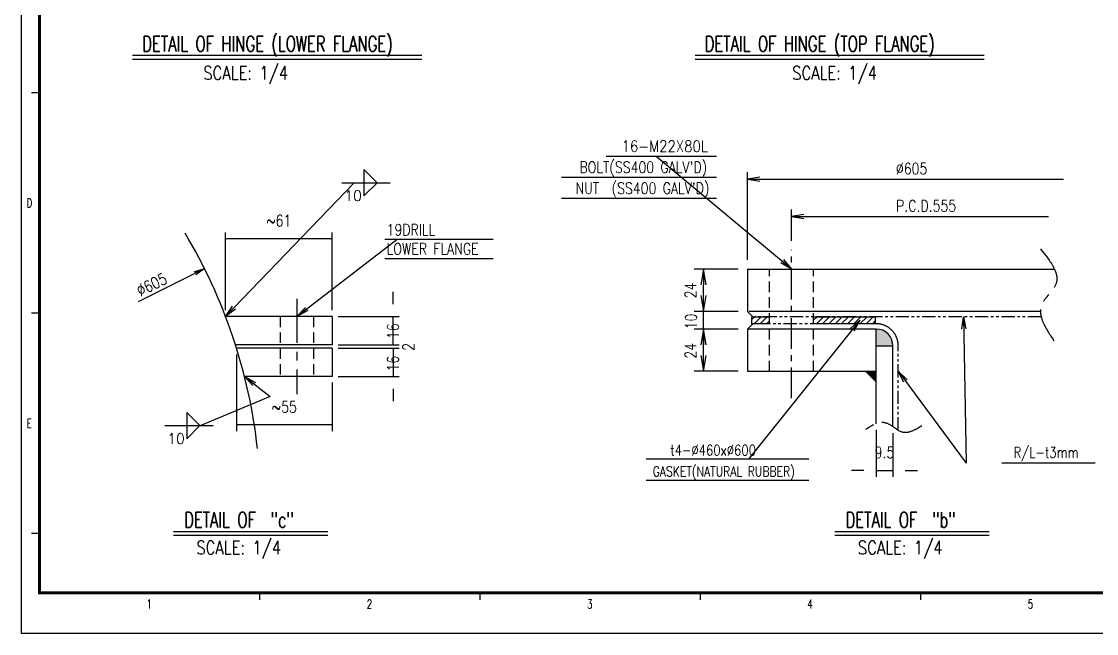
# Model space of a CAD drawing. Extents: x 0 to 36769, y -42 to 11490.
# Drawn here: x 32886 to 35326, y -42 to 1348 of the extents above; entities that cross this region are included whole.
import ezdxf

# ---------------------------------------------------------------- set-up
doc = ezdxf.new("R2010")
doc.units = 0
doc.header["$LTSCALE"] = 160
doc.header["$MEASUREMENT"] = 0
for name, pattern in [('CENTER', [2, 1.25, -0.25, 0.25, -0.25]), ('DASHED', [0.75, 0.5, -0.25]), ('PHANTOM2', [1.25, 0.625, -0.125, 0.125, -0.125, 0.125, -0.125])]:
    doc.linetypes.add(name, pattern=pattern)
doc.layers.get('0').update_dxf_attribs({"linetype": 'CONTINUOUS'})
doc.layers.get('DEFPOINTS').update_dxf_attribs({"linetype": 'CONTINUOUS'})
for name, color, linetype in [('DIM', 7, 'CONTINUOUS'), ('T-F', 7, 'CONTINUOUS'), ('TEXT', 7, 'CONTINUOUS'), ('ZL', 5, 'CONTINUOUS'), ('機器', 3, 'CONTINUOUS')]:
    doc.layers.add(name, color=color, linetype=linetype)
doc.styles.add('CHINA', font='ROMANS', dxfattribs={"bigfont": 'LSP'})
doc.styles.add('DIM', font='ROMANS', dxfattribs={"width": 0.7, "bigfont": 'EXTFONT.shx'})
doc.styles.add('NMS', font='romans.shx', dxfattribs={"width": 0.7, "bigfont": 'EXTFONT.shx'})
doc.styles.add('NMS2', font='romans.shx', dxfattribs={"width": 0.7})
doc.styles.add('ROMANSEXTFONT', font='romans.shx', dxfattribs={"width": 0.8, "bigfont": 'extfont.shx'})
doc.styles.get("Standard").update_dxf_attribs({"font": 'ROMANS.shx', "bigfont": 'EXTFONT.shx'})
doc.dimstyles.get("Standard").update_dxf_attribs({"dimscale": 20, "dimtxt": 2.8, "dimasz": 2.5, "dimexe": 1, "dimexo": 2.5, "dimgap": 0.8, "dimtad": 1, "dimdec": 0, "dimrnd": 0.5, "dimzin": 9, "dimdsep": 46, "dimtxsty": 'ROMANSEXTFONT', "dimblk": 'OPEN', "dimcen": -0.6, "dimclrd": 256, "dimclre": 256, "dimclrt": 2, "dimadec": 0, "dimazin": 0, "dimtfac": 1, "dimtdec": 0, "dimtmove": 1, "dimatfit": 3, "dimldrblk": 'OPEN', "dimfxl": 0, "dimtvp": 1, "dimtolj": 1, "dimtzin": 9, "dimarcsym": 0})

# ---------------------------------------------------------------- blocks, each defined once
blk = doc.blocks.new('*D183')
at = {"color": 0, "linetype": 'ByBlock'}
for p, q in [((34825.8, 420.5), (34825.8, 314.3)), ((34863.8, 413.5), (34863.8, 314.3)), ((34797.8, 328.3), (34769.8, 328.3)), ((34825.8, 328.3), (34863.8, 328.3)), ((34891.8, 328.3), (34919.8, 328.3))]:
    blk.add_line(p, q, dxfattribs=at)
at = {"layer": 'DEFPOINTS', "color": 0, "linetype": 'ByBlock'}
for p in [(34825.8, 434.5), (34863.8, 427.5)]:
    blk.add_point(p, dxfattribs=at)
at = {"color": 2, "linetype": 'ByBlock', "insert": (34844.8, 369.3), "char_height": 26, "attachment_point": 5, "style": 'ROMANSEXTFONT'}
blk.add_mtext('9.5', dxfattribs=at)
blk = doc.blocks.new('_OPEN')
at = {"color": 0, "linetype": 'ByBlock'}
for p, q in [((-1, 0.167), (0, 0)), ((0, 0), (-1, -0.167)), ((0, 0), (-1, 0))]:
    blk.add_line(p, q, dxfattribs=at)
blk = doc.blocks.new('OPEN')
blk = doc.blocks.new('*D186')
at = {"color": 0, "linetype": 'ByBlock'}
for p, q in [((33729.6, 706), (33729.6, 734)), ((33605.2, 678), (33743.6, 678)), ((33729.6, 614), (33729.6, 678)), ((33605.2, 614), (33743.6, 614)), ((33729.6, 586), (33729.6, 558))]:
    blk.add_line(p, q, dxfattribs=at)
at = {"layer": 'DEFPOINTS', "color": 0, "linetype": 'ByBlock'}
for p in [(33591.2, 678), (33591.2, 614)]:
    blk.add_point(p, dxfattribs=at)
at = {"color": 2, "linetype": 'ByBlock', "insert": (33729.6, 644.7), "char_height": 26, "attachment_point": 5, "rotation": 90, "style": 'ROMANSEXTFONT'}
blk.add_mtext('\\A1;16', dxfattribs=at)
blk = doc.blocks.new('_DOTSMALL')
at = {"color": 0, "const_width": 0.5}
blk.add_lwpolyline([(-0.0625, 0, 1), (0.0625, 0, 1)], format="xyb", close=True, dxfattribs=at)
blk = doc.blocks.new('DOTSMALL')
blk = doc.blocks.new('*D187')
at = {"color": 0, "linetype": 'ByBlock'}
for p, q in [((33729.6, 634), (33729.6, 662)), ((33605.2, 606), (33743.6, 606)), ((33729.6, 606), (33729.6, 542)), ((33605.2, 542), (33743.6, 542)), ((33729.6, 514), (33729.6, 486))]:
    blk.add_line(p, q, dxfattribs=at)
at = {"layer": 'DEFPOINTS', "color": 0, "linetype": 'ByBlock'}
for p in [(33591.2, 606), (33591.2, 542)]:
    blk.add_point(p, dxfattribs=at)
at = {"color": 2, "linetype": 'ByBlock', "insert": (33729.6, 571), "char_height": 26, "attachment_point": 5, "rotation": 90, "style": 'ROMANSEXTFONT'}
blk.add_mtext('\\A1;16', dxfattribs=at)
blk = doc.blocks.new('*D188')
at = {"color": 0, "linetype": 'ByBlock'}
for p, q in [((33374.4, 592), (33374.4, 417.7)), ((33591.2, 542), (33591.2, 542)), ((33591.2, 528), (33591.2, 417.7)), ((33591.2, 431.7), (33374.4, 431.7))]:
    blk.add_line(p, q, dxfattribs=at)
at = {"layer": 'DEFPOINTS', "color": 0, "linetype": 'ByBlock'}
for p in [(33374.4, 606), (33591.2, 542)]:
    blk.add_point(p, dxfattribs=at)
at = {"color": 2, "linetype": 'ByBlock', "insert": (33482.8, 472.7), "char_height": 26, "attachment_point": 5, "style": 'ROMANSEXTFONT'}
blk.add_mtext('~55', dxfattribs=at)
blk = doc.blocks.new('*D189')
at = {"color": 0, "linetype": 'ByBlock'}
for p, q in [((33349.5, 692), (33349.5, 868.6)), ((33591.2, 854.6), (33349.5, 854.6)), ((33591.2, 692), (33591.2, 868.6)), ((33591.2, 678), (33591.2, 678))]:
    blk.add_line(p, q, dxfattribs=at)
at = {"layer": 'DEFPOINTS', "color": 0, "linetype": 'ByBlock'}
for p in [(33349.5, 678), (33591.2, 678)]:
    blk.add_point(p, dxfattribs=at)
at = {"color": 2, "linetype": 'ByBlock', "insert": (33470.3, 895.6), "char_height": 26, "attachment_point": 5, "style": 'ROMANSEXTFONT'}
blk.add_mtext('~61', dxfattribs=at)

msp = doc.modelspace()

# ---------------------------------------------------------------- hatches: boundary and pattern name
at = {"layer": '機器'}
h = msp.add_hatch(color=256, dxfattribs=at)
edge = h.paths.add_edge_path()
edge.add_line((34825.81973, 611.55386), (34825.81973, 649.55386))
edge.add_arc((34825.81973, 611.55386), 38, 0, 90, ccw=False)
edge.add_line((34863.81973, 611.55386), (34825.81973, 611.55386))
msp.add_hatch(color=256, dxfattribs=at).paths.add_polyline_path([(34825.81973, 529.57375), (34825.81973, 553.55386), (34801.83352, 553.55386)])

# ---------------------------------------------------------------- linework, layer by layer
at = {"layer": 'DIM'}
for p, q in [((34533.81973, 806.55386), (34533.81973, 1005.66236)), ((34561.51204, 989.50851), (35251.10355, 989.50851)), ((34633.81973, 850.03518), (34633.81973, 921.02576)), ((34661.51204, 904.87191), (35216.91059, 904.87191)), ((34512.81973, 785.55386), (34413.0328, 785.55386)), ((33152.00743, 711.92723), (33280.19523, 775.96119)), ((34434.0328, 689.55386), (34434.0328, 749.55386)), ((34512.81973, 689.55386), (34413.0328, 689.55386)), ((34434.0328, 649.55386), (34434.0328, 689.55386)), ((34512.81973, 649.55386), (34413.0328, 649.55386)), ((34434.0328, 589.55386), (34434.0328, 649.55386)), ((34512.81973, 553.55386), (34413.0328, 553.55386))]:
    msp.add_line(p, q, dxfattribs=at)
at = {"layer": 'DIM', "color": 1, "linetype": 'CENTER', "ltscale": 0.5}
for points in [[(35198.54145, 831.76321), (35233.61768, 751.41881), (35201.46468, 704.67284), (35229.23305, 622.86753)], [(34929.62532, 429.80067), (34885.78066, 415.19252), (34849.24302, 435.64399), (34789.32164, 412.271)]]:
    msp.add_spline(points, degree=3, dxfattribs=at)
at = {"layer": 'T-F'}
for p, q in [((32923.92987, 1185.69986), (32908.92987, 1185.69986)), ((32923.92987, 685.69986), (32908.92987, 685.69986)), ((32923.92987, 185.69986), (32908.92987, 185.69986)), ((33427.33303, 34.59628), (33427.33303, 49.59628)), ((33927.33303, 34.59628), (33927.33303, 49.59628)), ((34427.33303, 34.59628), (34427.33303, 49.59628)), ((34927.33303, 34.59628), (34927.33303, 49.59628))]:
    msp.add_line(p, q, dxfattribs=at)
at = {"layer": 'T-F', "const_width": 7}
msp.add_lwpolyline([(36702.60351, 2715.69986), (32927.33303, 2715.69986), (32927.33303, 50.69986), (36722.33303, 50.69986), (36722.33303, 2715.69986)], close=True, dxfattribs=at)
at = {"layer": 'TEXT'}
for p, q in [((33138.71996, 1270.7879), (33794.96996, 1270.7879)), ((34414.95541, 1270.7879), (35071.20541, 1270.7879)), ((33138.71996, 1262.03803), (33794.96996, 1262.03803)), ((34414.95541, 1262.03803), (35071.20541, 1262.03803)), ((33231.43426, 190.18631), (33581.43426, 190.18631)), ((33231.43426, 181.43631), (33581.43426, 181.43631)), ((34732.32114, 190.18631), (35082.32114, 190.18631)), ((34732.32114, 181.43631), (35082.32114, 181.43631))]:
    msp.add_line(p, q, dxfattribs=at)
at = {"layer": 'TEXT', "color": 0}
for p, q in [((34463.5812, 1041.26847), (34213.1089, 1041.26847)), ((34463.5812, 993.60185), (34111.78785, 993.60185)), ((34463.5812, 945.93524), (34111.78785, 945.93524)), ((34673.17008, 354.01205), (34304.11753, 354.01205)), ((35322.59442, 344.89531), (35110.99602, 344.89531)), ((34673.17008, 305.54376), (34304.11753, 305.54376))]:
    msp.add_line(p, q, dxfattribs=at)
at = {"layer": 'TEXT', "color": 7, "linetype": 'Continuous'}
for p, q in [((33693.17775, 981.55222), (33663.17859, 1011.55139)), ((33663.18161, 1011.54837), (33663.18161, 951.55558)), ((33613.18161, 981.55436), (33723.18161, 981.55436)), ((33663.17859, 951.55733), (33693.17775, 981.55649)), ((33663.18161, 981.55432), (33693.17703, 981.55509)), ((33710.65056, 853.13334), (33956.64888, 853.13334)), ((33710.65056, 809.79789), (33956.64888, 809.79789)), ((33291.39082, 430.22751), (33261.39166, 460.22667)), ((33261.39468, 460.22365), (33261.39468, 400.23086)), ((33211.39468, 430.22964), (33321.39468, 430.22964)), ((33261.39166, 400.23261), (33291.39082, 430.23178)), ((33261.39468, 430.22961), (33291.3901, 430.23037))]:
    msp.add_line(p, q, dxfattribs=at)
at = {"layer": 'ZL'}
msp.add_lwpolyline([(32886.46883, 2760.11606), (36769.32572, 2760.11606), (36769.32572, -41.59053), (32886.46883, -41.59053)], close=True, dxfattribs=at)
at = {"layer": '機器', "color": 1, "linetype": 'CENTER', "ltscale": 0.35}
msp.add_line((34633.81973, 492.4424), (34633.81973, 829.03518), dxfattribs=at)
at = {"layer": '機器'}
for p, q in [((34533.81973, 785.55386), (35230.33507, 785.55386)), ((34533.81973, 785.55386), (34533.81973, 689.55386)), ((34533.81973, 689.55386), (34545.81973, 677.55386)), ((35198.59408, 689.55386), (34537.41001, 689.55386)), ((33591.1698, 677.96904), (33349.45867, 677.96904)), ((33591.1698, 677.96904), (33591.1698, 613.9645)), ((34533.81973, 649.55386), (34545.81973, 661.55386)), ((34543.81973, 661.55386), (34543.81973, 677.55386)), ((34825.81973, 649.55386), (34533.81973, 649.55386)), ((34533.81973, 649.55386), (34533.81973, 553.55386)), ((34825.81973, 434.45826), (34825.81973, 649.55386)), ((34825.81973, 611.55386), (34825.81973, 649.55386)), ((33591.1698, 613.9645), (33371.88776, 613.9645)), ((34825.81973, 611.55386), (34863.81973, 611.55386)), ((34825.81973, 611.55386), (34863.81973, 611.55386)), ((34863.81973, 427.51172), (34863.81973, 611.55386)), ((33591.21496, 605.96637), (33374.41071, 605.96637)), ((33591.21862, 605.9566), (33591.21862, 541.95206)), ((33591.21496, 541.96182), (33391.40217, 541.96182)), ((34533.81973, 553.55386), (34825.81973, 553.55386)), ((34801.83352, 553.55386), (34825.81973, 529.57375)), ((34801.83352, 553.55386), (34825.81973, 553.55386)), ((34801.85855, 553.52883), (34825.85757, 529.53591)), ((34801.85855, 553.52883), (34825.85757, 529.53591)), ((34825.81973, 529.57375), (34825.81973, 553.55386))]:
    msp.add_line(p, q, dxfattribs=at)
at = {"layer": '機器', "color": 4, "linetype": 'DASHED', "ltscale": 0.3}
for p, q in [((34583.81973, 553.55386), (34583.81973, 785.55386)), ((34683.81973, 553.55386), (34683.81973, 785.55386)), ((33473.20623, 677.96904), (33473.20623, 541.96182)), ((33549.20623, 677.96904), (33549.20623, 541.96182))]:
    msp.add_line(p, q, dxfattribs=at)
at = {"layer": '機器', "color": 1, "linetype": 'CENTER', "ltscale": 0.5}
msp.add_line((33511.20623, 717.96904), (33511.20623, 501.96182), dxfattribs=at)
at = {"layer": '機器', "color": 4}
for p, q in [((34543.81973, 670.8085), (34550.56509, 677.55386)), ((34548.70723, 661.55386), (34564.70723, 677.55386)), ((34562.84936, 661.55386), (34578.84936, 677.55386)), ((34576.9915, 661.55386), (34583.81973, 668.38209)), ((34683.81973, 669.38714), (34691.98645, 677.55386)), ((34690.12858, 661.55386), (34706.12858, 677.55386)), ((34704.27072, 661.55386), (34720.27072, 677.55386)), ((34718.41285, 661.55386), (34734.41285, 677.55386)), ((34732.55499, 661.55386), (34748.55499, 677.55386)), ((34746.69712, 661.55386), (34762.69712, 677.55386)), ((34760.83926, 661.55386), (34776.83926, 677.55386)), ((34774.9814, 661.55386), (34790.9814, 677.55386)), ((34789.12353, 661.55386), (34805.12353, 677.55386)), ((34803.26567, 661.55386), (34819.26567, 677.55386)), ((34817.4078, 661.55386), (34823.81973, 667.96579))]:
    msp.add_line(p, q, dxfattribs=at)
at = {"layer": '機器', "color": 0, "linetype": 'PHANTOM2', "ltscale": 0.3}
for p, q in [((34825.81973, 661.55386), (34543.81973, 661.55386)), ((35200.18677, 677.55386), (34549.41001, 677.55386)), ((34875.81973, 419.48452), (34875.81973, 611.55386))]:
    msp.add_line(p, q, dxfattribs=at)
at = {"layer": '機器', "color": 4}
for points in [[(34583.81973, 661.55386), (34543.81973, 661.55386), (34543.81973, 677.55386), (34583.81973, 677.55386)], [(34683.81973, 677.55386), (34823.81973, 677.55386), (34823.81973, 661.55386), (34683.81973, 661.55386)]]:
    msp.add_lwpolyline(points, dxfattribs=at)
at = {"layer": '機器'}
for centre, radius, start, end in [((32219.20623, 245.96276), 1210, 6.2632381, 30.89722414), ((34825.81973, 611.55386), 38, 0, 90), ((34825.81973, 611.55386), 38, 0, 90)]:
    msp.add_arc(centre, radius, start, end, dxfattribs=at)
at = {"layer": '機器', "color": 0, "linetype": 'CENTER'}
msp.add_arc((34825.81973, 611.55386), 50, 0, 90, dxfattribs=at)

# ---------------------------------------------------------------- block references
at = {"layer": 'DIM', "xscale": -27.69230769230489, "yscale": 27.69230769230762, "zscale": 27.69230769230769}
for p in [(34533.81973, 989.50851), (34633.81973, 904.87191)]:
    msp.add_blockref('_OPEN', p, dxfattribs=at)
at = {"layer": 'DIM'}
for p, xscale, yscale, zscale, rotation in [((33301.6655, 786.68629), 23.99999999999863, 24, 24, 26.54361582560328), ((34434.0328, 785.55386), -36, 36, 36, 270), ((34434.0328, 689.55386), -36, 36, 36, 90), ((34434.0328, 649.55386), -36, 36, 36, 270), ((34434.0328, 553.55386), -36, 36, 36, 90)]:
    msp.add_blockref('_OPEN', p, dxfattribs=dict(at, xscale=xscale, yscale=yscale, zscale=zscale, rotation=rotation))

# ---------------------------------------------------------------- texts
at = {"layer": 'DIM', "color": 2, "char_height": 26, "attachment_point": 5, "style": 'ROMANSEXTFONT'}
for s, insert in [('\\A1;%%C605', (34906.30779, 1013.73928)), ('\\A1;P.C.D.555', (34939.21132, 929.10268))]:
    msp.add_mtext(s, dxfattribs=dict(at, insert=insert))
for s, insert, rotation in [('\\A1;∅605', (33182.12144, 750.44448), 26.54361583), ('\\A1;24', (34404.64604, 737.0099), 90), ('10', (34405.55685, 666.60564), 90), ('2', (33764.39284, 608.82391), 90), ('\\A1;24', (34404.64604, 600.15813), 90)]:
    msp.add_mtext(s, dxfattribs=dict(at, insert=insert, rotation=rotation))
at = {"layer": 'T-F', "color": 4, "style": 'NMS2', "width": 0.7}
for s, p in [('D', (32898.09323, 925.60484)), ('E', (32898.09323, 425.60484)), ('1', (33169.94774, 15.23433)), ('2', (33669.94774, 15.23433)), ('3', (34169.94774, 15.23433)), ('4', (34669.94774, 15.23433)), ('5', (35169.94774, 15.23433))]:
    msp.add_text(s, height=20, dxfattribs=at).set_placement(p)
at = {"layer": 'TEXT', "color": 2}
for s, height, style, width, p in [('DETAIL OF HINGE (LOWER FLANGE)', 35, 'NMS', 0.7, (33160.63695, 1279.53758)), ('DETAIL OF HINGE (TOP FLANGE)', 35, 'NMS', 0.7, (34436.8724, 1279.53758)), ('SCALE: 1/4', 30.625, 'CHINA', 0.8, (33299.08205, 1215.52764)), ('SCALE: 1/4', 30.625, 'CHINA', 0.8, (34635.37053, 1215.52764)), ('16-M22X80L', 26, 'ROMANSEXTFONT', 0.84909, (34248.27532, 1051.48253)), ("BOLT(SS400 GALV'D)", 26, 'ROMANSEXTFONT', 0.8, (34152.67841, 1003.81888)), ("NUT  (SS400 GALV'D)", 26, 'ROMANSEXTFONT', 0.8, (34143.56602, 956.15228)), ('19DRILL', 26, 'DIM', 0.8, (33714.98389, 861.80003)), ('LOWER FLANGE', 26, 'DIM', 0.8, (33714.98389, 818.4667)), ('GASKET(NATURAL RUBBER)', 22.5333333, 'ROMANSEXTFONT', 0.8, (34318.73975, 315.02856)), ('DETAIL OF  "c"', 35, 'NMS', 0.7, (33255.66454, 198.93604)), ('DETAIL OF  "b"', 35, 'NMS', 0.7, (34756.55142, 198.93604)), ('SCALE: 1/4', 30.625, 'CHINA', 0.8, (33283.45825, 138.11897)), ('SCALE: 1/4', 30.625, 'CHINA', 0.8, (34784.34513, 138.11897))]:
    msp.add_text(s, height=height, dxfattribs=dict(at, style=style, width=width)).set_placement(p)
at = {"layer": 'TEXT', "color": 7, "linetype": 'Continuous', "width": 0.953125}
for p in [(33619.53525, 940.19333), (33217.74832, 388.86862)]:
    msp.add_text('10', height=23.9, dxfattribs=at).set_placement(p)
at = {"layer": 'TEXT', "color": 2, "attachment_point": 4, "style": 'ROMANSEXTFONT'}
for s, insert, char_height in [('t4-%%c460x%%c600', (34358.52813, 374.55462), 24.1428571), ('R/L-t3mm', (35137.62059, 365.43789), 24.142857)]:
    msp.add_mtext(s, dxfattribs=dict(at, insert=insert, char_height=char_height))

# ---------------------------------------------------------------- dimensions: what is measured, and where the dimension line sits
at = {"layer": 'DIM'}
for base, p1, p2, text, picture, middle in [((33349.45867, 854.61982), (33591.1698, 677.96904), (33349.45867, 677.96904), '~61', '*D189', (33470.31423, 895.61982)), ((33374.41071, 431.72397), (33591.21496, 541.96182), (33374.41071, 605.96637), '~55', '*D188', (33482.81284, 472.72397))]:
    dim = msp.add_linear_dim(base=base, p1=p1, p2=p2, text=text, dimstyle='Standard', override={"dimtxt": 1.3, "dimasz": 1.4, "dimexe": 0.7, "dimexo": 0.7, "dimgap": 0.4, "dimlfac": 0.25, "dimtxsty": 'ROMANSEXTFONT', "dimblk1": 'OPEN', "dimblk2": 'OPEN', "dimsah": 1, "dimcen": -0.3, "dimse1": 0, "dimse2": 0, "dimsd1": 0, "dimclrd": 0, "dimclre": 0, "dimtdec": 0}, dxfattribs=at)
    dim.commit()
    dim.dimension.update_dxf_attribs({"geometry": picture, "text_midpoint": middle})
for base, p1, p2, picture, middle in [((33729.55327, 677.96904), (33591.1698, 613.9645), (33591.1698, 677.96904), '*D186', (33729.55327, 644.66478)), ((33729.55327, 541.95206), (33591.21862, 605.9566), (33591.21862, 541.95206), '*D187', (33729.55327, 570.96538))]:
    dim = msp.add_linear_dim(base=base, p1=p1, p2=p2, angle=90, dimstyle='Standard', override={"dimtxt": 1.3, "dimasz": 1.4, "dimexe": 0.7, "dimexo": 0.7, "dimgap": 0.4, "dimlfac": 0.25, "dimtxsty": 'ROMANSEXTFONT', "dimblk1": 'DOTSMALL', "dimblk2": 'OPEN', "dimsah": 1, "dimcen": -0.3, "dimse1": 0, "dimse2": 0, "dimsd1": 0, "dimclrd": 0, "dimclre": 0, "dimtdec": 0}, dxfattribs=at)
    dim.commit()
    dim.dimension.update_dxf_attribs({"geometry": picture, "text_midpoint": middle, "dimtype": 160})
dim = msp.add_linear_dim(base=(34863.81973, 328.31518), p1=(34825.81973, 434.45826), p2=(34863.81973, 427.51172), angle=180, text='9.5', dimstyle='Standard', override={"dimtxt": 1.3, "dimasz": 1.4, "dimexe": 0.7, "dimexo": 0.7, "dimgap": 0.4, "dimlfac": 0.25, "dimtxsty": 'ROMANSEXTFONT', "dimblk1": 'OPEN', "dimblk2": 'OPEN', "dimsah": 1, "dimcen": -0.3, "dimse1": 0, "dimse2": 0, "dimsd1": 0, "dimclrd": 0, "dimclre": 0, "dimtdec": 0}, dxfattribs=at)
dim.commit()
dim.dimension.update_dxf_attribs({"geometry": '*D183', "text_midpoint": (34844.81973, 369.31518)})

# ---------------------------------------------------------------- leaders
for points in [[(34633.81973, 785.55386), (34326.86279, 1041.26847)], [(33349.45867, 677.96904), (33641.18161, 981.55436)], [(33511.20623, 677.96904), (33738.65056, 853.13334)], [(34789.12353, 669.55386), (34536.45167, 354.01205)], [(35024.1471, 677.55386), (35030.2776, 344.89531)], [(33392.44301, 541.96182), (33450.67412, 496.65431), (33293.39468, 430.22964)], [(34875.81973, 554.1177), (35030.2776, 344.89531)]]:
    msp.add_leader(points, dimstyle='Standard', override={"dimtxt": 1.3, "dimasz": 1.4, "dimexe": 0.7, "dimexo": 0.7, "dimgap": 0.4, "dimtad": 1, "dimlfac": 0.25, "dimtxsty": 'ROMANSEXTFONT', "dimcen": -0.3, "dimse1": 0, "dimse2": 0, "dimsd1": 0, "dimclrd": 0, "dimclre": 0, "dimtdec": 0}, dxfattribs=at)

doc.saveas('drawing.dxf')
